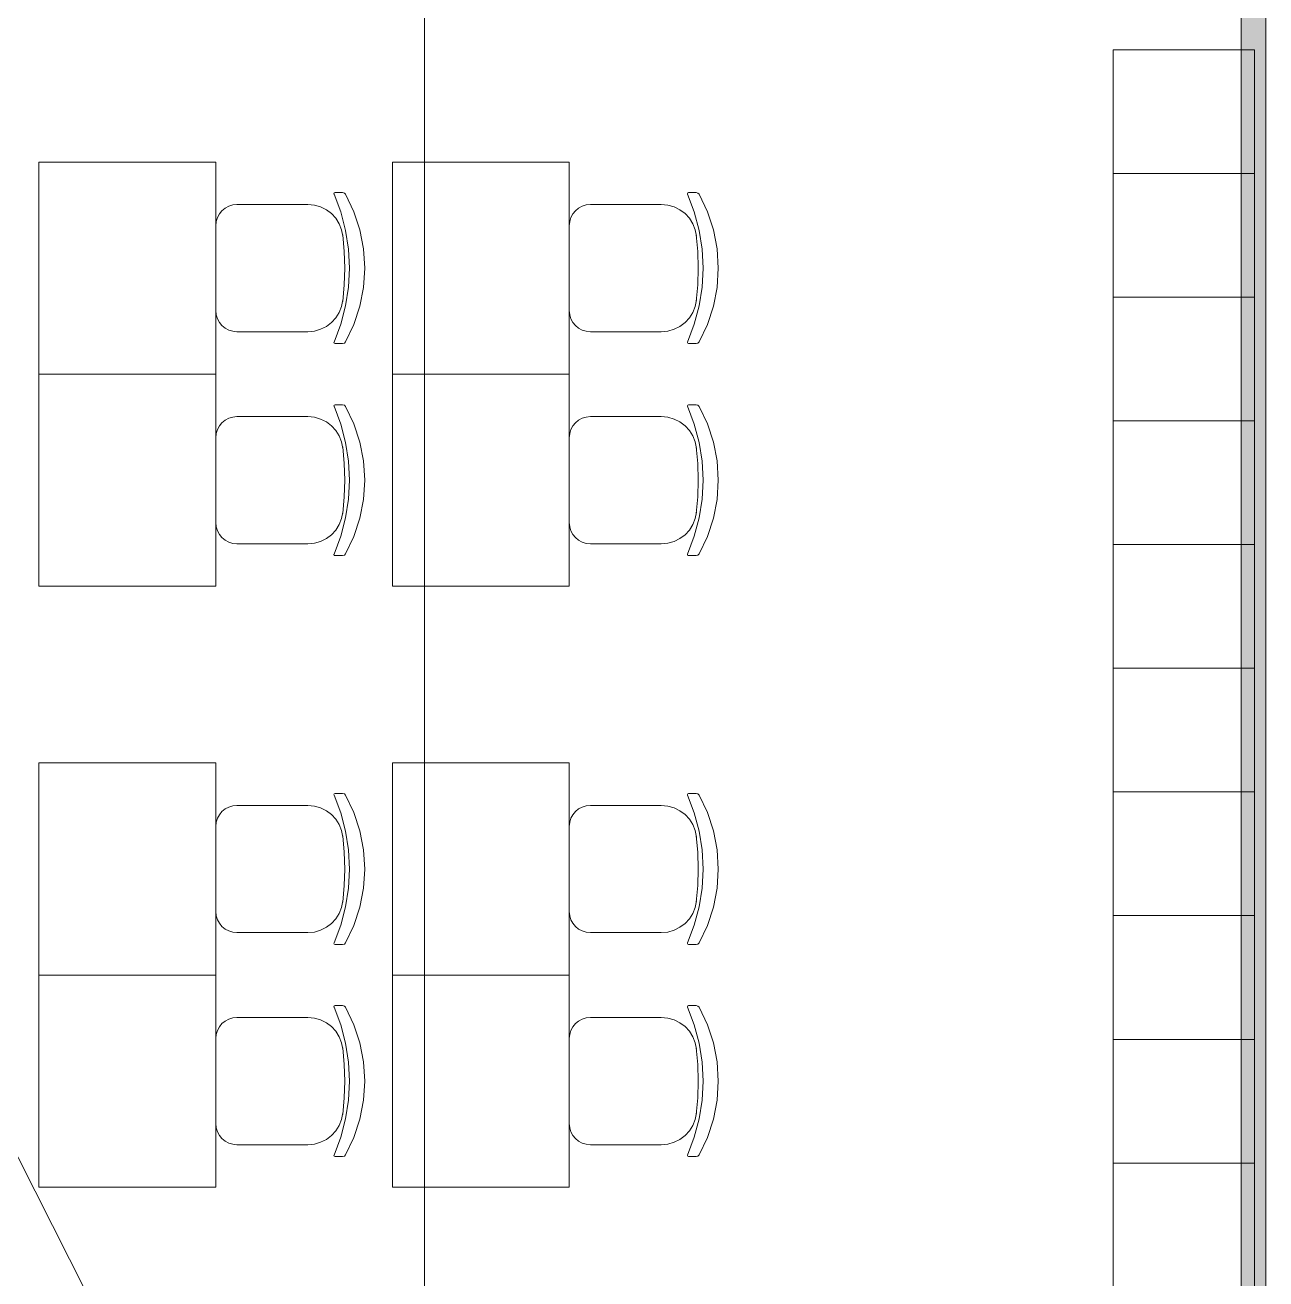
# Model space of a CAD drawing. Header units: millimetres. Extents: x 0 to 1189, y 0 to 841.
# Drawn here: x 597.88 to 632.98, y 316.33 to 351.8 of the extents above; entities that cross this region are included whole.
import ezdxf

# ---------------------------------------------------------------- set-up
doc = ezdxf.new("R2010")
doc.units = ezdxf.units.MM

msp = doc.modelspace()

# ---------------------------------------------------------------- hatches: boundary and pattern name
at = {"true_color": 0xdcd214}
h = msp.add_hatch(color=52, dxfattribs=at)
h.dxf.hatch_style = 2
h.paths.add_polyline_path([(632.276966, 363.301326), (632.976967, 363.298326), (632.976967, 312.804249), (632.276966, 312.804249)])

# ---------------------------------------------------------------- linework, layer by layer
at = {"color": 7, "lineweight": 0}
for points in [[(609.172931, 251.095154), (609.172931, 426.084422)], [(632.976967, 371.104338), (632.976967, 311.871247)], [(632.976967, 312.804249), (632.976967, 363.998327)], [(632.276966, 363.301326), (632.276966, 312.804249)]]:
    msp.add_lwpolyline(points, dxfattribs=at)
at = {"color": 253, "lineweight": 0, "true_color": 0x999999}
for points in [[(628.65196, 351.104307), (628.65196, 347.604302)], [(632.651967, 351.104307), (628.65196, 351.104307)], [(632.651967, 347.604302), (632.651967, 351.104307)], [(598.271914, 341.924293), (598.271914, 347.924302)], [(598.271914, 347.924302), (603.271922, 347.924302)], [(603.271922, 347.924302), (603.271922, 341.924293)], [(608.271929, 341.924293), (608.271929, 347.924302)], [(608.271929, 347.924302), (613.271937, 347.924302)], [(613.271937, 347.924302), (613.271937, 341.924293)], [(628.65196, 347.604302), (632.651967, 347.604302)], [(628.65196, 347.604302), (628.65196, 344.104296)], [(632.651967, 347.604302), (628.65196, 347.604302)], [(632.651967, 344.104296), (632.651967, 347.604302)], [(606.618927, 347.016301), (606.615927, 347.029301), (606.624552, 347.050676), (606.645927, 347.059301)], [(606.618927, 347.016301), (606.615927, 347.029301), (606.624552, 347.050676), (606.645927, 347.059301)], [(606.618927, 347.016301), (606.809286, 346.512659), (606.946302, 345.993174), (607.029131, 345.462252), (607.056927, 344.924298), (607.029131, 344.386484), (606.946302, 343.855796), (606.809286, 343.336358), (606.618927, 342.832294)], [(606.618927, 347.016301), (606.809286, 346.512659), (606.946302, 345.993174), (607.029131, 345.462252), (607.056927, 344.924298), (607.029131, 344.386484), (606.946302, 343.855796), (606.809286, 343.336358), (606.618927, 342.832294)], [(606.861927, 347.059301), (606.645927, 347.059301)], [(606.861927, 347.059301), (606.645927, 347.059301)], [(606.861927, 347.059301), (606.910802, 347.046676), (606.946927, 347.012301)], [(606.861927, 347.059301), (606.910802, 347.046676), (606.946927, 347.012301)], [(606.946927, 347.012301), (607.180646, 346.519269), (607.349678, 346.002799), (607.452334, 345.46908), (607.486928, 344.924298), (607.452334, 344.379937), (607.349678, 343.846171), (607.180646, 343.329467), (606.946927, 342.836294)], [(606.946927, 347.012301), (607.180646, 346.519269), (607.349678, 346.002799), (607.452334, 345.46908), (607.486928, 344.924298), (607.452334, 344.379937), (607.349678, 343.846171), (607.180646, 343.329467), (606.946927, 342.836294)], [(616.618942, 347.016301), (616.615942, 347.029301), (616.624567, 347.050676), (616.645942, 347.059301)], [(616.618942, 347.016301), (616.615942, 347.029301), (616.624567, 347.050676), (616.645942, 347.059301)], [(616.618942, 347.016301), (616.809302, 346.512659), (616.946318, 345.993174), (617.029146, 345.462252), (617.056943, 344.924298), (617.029146, 344.386484), (616.946318, 343.855796), (616.809302, 343.336358), (616.618942, 342.832294)], [(616.618942, 347.016301), (616.809302, 346.512659), (616.946318, 345.993174), (617.029146, 345.462252), (617.056943, 344.924298), (617.029146, 344.386484), (616.946318, 343.855796), (616.809302, 343.336358), (616.618942, 342.832294)], [(616.861942, 347.059301), (616.645942, 347.059301)], [(616.861942, 347.059301), (616.645942, 347.059301)], [(616.861942, 347.059301), (616.910818, 347.046676), (616.946943, 347.012301)], [(616.861942, 347.059301), (616.910818, 347.046676), (616.946943, 347.012301)], [(616.946943, 347.012301), (617.180662, 346.519269), (617.349693, 346.002799), (617.45235, 345.46908), (617.486943, 344.924298), (617.45235, 344.379937), (617.349693, 343.846171), (617.180662, 343.329467), (616.946943, 342.836294)], [(616.946943, 347.012301), (617.180662, 346.519269), (617.349693, 346.002799), (617.45235, 345.46908), (617.486943, 344.924298), (617.45235, 344.379937), (617.349693, 343.846171), (617.180662, 343.329467), (616.946943, 342.836294)], [(603.271922, 346.124299), (603.284127, 346.245401), (603.319125, 346.358112), (603.37449, 346.460042), (603.447797, 346.5488), (603.536619, 346.621996), (603.638532, 346.677238), (603.751108, 346.712136), (603.871923, 346.7243)], [(603.271922, 346.124299), (603.284127, 346.245401), (603.319125, 346.358112), (603.37449, 346.460042), (603.447797, 346.5488), (603.536619, 346.621996), (603.638532, 346.677238), (603.751108, 346.712136), (603.871923, 346.7243)], [(603.871923, 346.7243), (605.874926, 346.7243)], [(603.871923, 346.7243), (605.874926, 346.7243)], [(605.874926, 346.7243), (606.063162, 346.706587), (606.240067, 346.655535), (606.402182, 346.574271), (606.546052, 346.465925), (606.668218, 346.333626), (606.765224, 346.180503), (606.833613, 346.009684), (606.869927, 345.824299)], [(605.874926, 346.7243), (606.063162, 346.706587), (606.240067, 346.655535), (606.402182, 346.574271), (606.546052, 346.465925), (606.668218, 346.333626), (606.765224, 346.180503), (606.833613, 346.009684), (606.869927, 345.824299)], [(613.271937, 346.124299), (613.284142, 346.245401), (613.31914, 346.358112), (613.374505, 346.460042), (613.447812, 346.5488), (613.536635, 346.621996), (613.638547, 346.677238), (613.751123, 346.712136), (613.871938, 346.7243)], [(613.271937, 346.124299), (613.284142, 346.245401), (613.31914, 346.358112), (613.374505, 346.460042), (613.447812, 346.5488), (613.536635, 346.621996), (613.638547, 346.677238), (613.751123, 346.712136), (613.871938, 346.7243)], [(613.871938, 346.7243), (615.874941, 346.7243)], [(613.871938, 346.7243), (615.874941, 346.7243)], [(615.874941, 346.7243), (616.063178, 346.706587), (616.240082, 346.655535), (616.402198, 346.574271), (616.546067, 346.465925), (616.668233, 346.333626), (616.765239, 346.180503), (616.833628, 346.009684), (616.869942, 345.824299)], [(615.874941, 346.7243), (616.063178, 346.706587), (616.240082, 346.655535), (616.402198, 346.574271), (616.546067, 346.465925), (616.668233, 346.333626), (616.765239, 346.180503), (616.833628, 346.009684), (616.869942, 345.824299)], [(603.271922, 343.723296), (603.271922, 346.124299)], [(603.271922, 343.723296), (603.271922, 346.124299)], [(606.864927, 345.865299), (606.906802, 345.395923), (606.920927, 344.924298), (606.906802, 344.453047), (606.864927, 343.983296)], [(606.864927, 345.865299), (606.906802, 345.395923), (606.920927, 344.924298), (606.906802, 344.453047), (606.864927, 343.983296)], [(613.271937, 343.723296), (613.271937, 346.124299)], [(613.271937, 343.723296), (613.271937, 346.124299)], [(616.864942, 345.865299), (616.906817, 345.395923), (616.920943, 344.924298), (616.906817, 344.453047), (616.864942, 343.983296)], [(616.864942, 345.865299), (616.906817, 345.395923), (616.920943, 344.924298), (616.906817, 344.453047), (616.864942, 343.983296)], [(628.65196, 344.104296), (632.651967, 344.104296)], [(628.65196, 344.104296), (628.65196, 340.604291)], [(632.651967, 344.104296), (628.65196, 344.104296)], [(632.651967, 340.604291), (632.651967, 344.104296)], [(606.869927, 344.024296), (606.833613, 343.838911), (606.765224, 343.668093), (606.668218, 343.514969), (606.546052, 343.38267), (606.402182, 343.274324), (606.240067, 343.193061), (606.063162, 343.142008), (605.874926, 343.124295)], [(606.869927, 344.024296), (606.833613, 343.838911), (606.765224, 343.668093), (606.668218, 343.514969), (606.546052, 343.38267), (606.402182, 343.274324), (606.240067, 343.193061), (606.063162, 343.142008), (605.874926, 343.124295)], [(616.869942, 344.024296), (616.833628, 343.838911), (616.765239, 343.668093), (616.668233, 343.514969), (616.546067, 343.38267), (616.402198, 343.274324), (616.240082, 343.193061), (616.063178, 343.142008), (615.874941, 343.124295)], [(616.869942, 344.024296), (616.833628, 343.838911), (616.765239, 343.668093), (616.668233, 343.514969), (616.546067, 343.38267), (616.402198, 343.274324), (616.240082, 343.193061), (616.063178, 343.142008), (615.874941, 343.124295)], [(603.871923, 343.124295), (603.751108, 343.1365), (603.638532, 343.171498), (603.536619, 343.226863), (603.447797, 343.30017), (603.37449, 343.388993), (603.319125, 343.490905), (603.284127, 343.603481), (603.271922, 343.724296)], [(603.871923, 343.124295), (603.751108, 343.1365), (603.638532, 343.171498), (603.536619, 343.226863), (603.447797, 343.30017), (603.37449, 343.388993), (603.319125, 343.490905), (603.284127, 343.603481), (603.271922, 343.724296)], [(613.871938, 343.124295), (613.751123, 343.1365), (613.638547, 343.171498), (613.536635, 343.226863), (613.447812, 343.30017), (613.374505, 343.388993), (613.31914, 343.490905), (613.284142, 343.603481), (613.271937, 343.724296)], [(613.871938, 343.124295), (613.751123, 343.1365), (613.638547, 343.171498), (613.536635, 343.226863), (613.447812, 343.30017), (613.374505, 343.388993), (613.31914, 343.490905), (613.284142, 343.603481), (613.271937, 343.724296)], [(603.871923, 343.124295), (605.874926, 343.124295)], [(603.871923, 343.124295), (605.874926, 343.124295)], [(613.871938, 343.124295), (615.874941, 343.124295)], [(613.871938, 343.124295), (615.874941, 343.124295)], [(606.645927, 342.789294), (606.624552, 342.798294), (606.615927, 342.819294), (606.618927, 342.832294)], [(606.645927, 342.789294), (606.624552, 342.798294), (606.615927, 342.819294), (606.618927, 342.832294)], [(606.861927, 342.789294), (606.645927, 342.789294)], [(606.861927, 342.789294), (606.645927, 342.789294)], [(606.946927, 342.836294), (606.910802, 342.801919), (606.861927, 342.789294)], [(606.946927, 342.836294), (606.910802, 342.801919), (606.861927, 342.789294)], [(616.645942, 342.789294), (616.624567, 342.798294), (616.615942, 342.819294), (616.618942, 342.832294)], [(616.645942, 342.789294), (616.624567, 342.798294), (616.615942, 342.819294), (616.618942, 342.832294)], [(616.861942, 342.789294), (616.645942, 342.789294)], [(616.861942, 342.789294), (616.645942, 342.789294)], [(616.946943, 342.836294), (616.910818, 342.801919), (616.861942, 342.789294)], [(616.946943, 342.836294), (616.910818, 342.801919), (616.861942, 342.789294)], [(598.271914, 335.924284), (598.271914, 341.924293)], [(598.271914, 341.924293), (603.271922, 341.924293)], [(603.271922, 341.924293), (598.271914, 341.924293)], [(603.271922, 341.924293), (603.271922, 335.924284)], [(608.271929, 335.924284), (608.271929, 341.924293)], [(608.271929, 341.924293), (613.271937, 341.924293)], [(613.271937, 341.924293), (608.271929, 341.924293)], [(613.271937, 341.924293), (613.271937, 335.924284)], [(606.618927, 341.016292), (606.615927, 341.029292), (606.624552, 341.050667), (606.645927, 341.059292)], [(606.618927, 341.016292), (606.615927, 341.029292), (606.624552, 341.050667), (606.645927, 341.059292)], [(606.618927, 341.016292), (606.809286, 340.51265), (606.946302, 339.993165), (607.029131, 339.462242), (607.056927, 338.924288), (607.029131, 338.386475), (606.946302, 337.855787), (606.809286, 337.336349), (606.618927, 336.832285)], [(606.618927, 341.016292), (606.809286, 340.51265), (606.946302, 339.993165), (607.029131, 339.462242), (607.056927, 338.924288), (607.029131, 338.386475), (606.946302, 337.855787), (606.809286, 337.336349), (606.618927, 336.832285)], [(606.861927, 341.059292), (606.645927, 341.059292)], [(606.861927, 341.059292), (606.645927, 341.059292)], [(606.861927, 341.059292), (606.910802, 341.046667), (606.946927, 341.012292)], [(606.861927, 341.059292), (606.910802, 341.046667), (606.946927, 341.012292)], [(606.946927, 341.012292), (607.180646, 340.51926), (607.349678, 340.00279), (607.452334, 339.469071), (607.486928, 338.924288), (607.452334, 338.379928), (607.349678, 337.846162), (607.180646, 337.329458), (606.946927, 336.836285)], [(606.946927, 341.012292), (607.180646, 340.51926), (607.349678, 340.00279), (607.452334, 339.469071), (607.486928, 338.924288), (607.452334, 338.379928), (607.349678, 337.846162), (607.180646, 337.329458), (606.946927, 336.836285)], [(616.618942, 341.016292), (616.615942, 341.029292), (616.624567, 341.050667), (616.645942, 341.059292)], [(616.618942, 341.016292), (616.615942, 341.029292), (616.624567, 341.050667), (616.645942, 341.059292)], [(616.618942, 341.016292), (616.809302, 340.51265), (616.946318, 339.993165), (617.029146, 339.462242), (617.056943, 338.924288), (617.029146, 338.386475), (616.946318, 337.855787), (616.809302, 337.336349), (616.618942, 336.832285)], [(616.618942, 341.016292), (616.809302, 340.51265), (616.946318, 339.993165), (617.029146, 339.462242), (617.056943, 338.924288), (617.029146, 338.386475), (616.946318, 337.855787), (616.809302, 337.336349), (616.618942, 336.832285)], [(616.861942, 341.059292), (616.645942, 341.059292)], [(616.861942, 341.059292), (616.645942, 341.059292)], [(616.861942, 341.059292), (616.910818, 341.046667), (616.946943, 341.012292)], [(616.861942, 341.059292), (616.910818, 341.046667), (616.946943, 341.012292)], [(616.946943, 341.012292), (617.180662, 340.51926), (617.349693, 340.00279), (617.45235, 339.469071), (617.486943, 338.924288), (617.45235, 338.379928), (617.349693, 337.846162), (617.180662, 337.329458), (616.946943, 336.836285)], [(616.946943, 341.012292), (617.180662, 340.51926), (617.349693, 340.00279), (617.45235, 339.469071), (617.486943, 338.924288), (617.45235, 338.379928), (617.349693, 337.846162), (617.180662, 337.329458), (616.946943, 336.836285)], [(603.271922, 340.12429), (603.284127, 340.245392), (603.319125, 340.358103), (603.37449, 340.460033), (603.447797, 340.548791), (603.536619, 340.621986), (603.638532, 340.677229), (603.751108, 340.712127), (603.871923, 340.724291)], [(603.271922, 340.12429), (603.284127, 340.245392), (603.319125, 340.358103), (603.37449, 340.460033), (603.447797, 340.548791), (603.536619, 340.621986), (603.638532, 340.677229), (603.751108, 340.712127), (603.871923, 340.724291)], [(603.871923, 340.724291), (605.874926, 340.724291)], [(603.871923, 340.724291), (605.874926, 340.724291)], [(605.874926, 340.724291), (606.063162, 340.706578), (606.240067, 340.655526), (606.402182, 340.574262), (606.546052, 340.465916), (606.668218, 340.333617), (606.765224, 340.180494), (606.833613, 340.009675), (606.869927, 339.82429)], [(605.874926, 340.724291), (606.063162, 340.706578), (606.240067, 340.655526), (606.402182, 340.574262), (606.546052, 340.465916), (606.668218, 340.333617), (606.765224, 340.180494), (606.833613, 340.009675), (606.869927, 339.82429)], [(613.271937, 340.12429), (613.284142, 340.245392), (613.31914, 340.358103), (613.374505, 340.460033), (613.447812, 340.548791), (613.536635, 340.621986), (613.638547, 340.677229), (613.751123, 340.712127), (613.871938, 340.724291)], [(613.271937, 340.12429), (613.284142, 340.245392), (613.31914, 340.358103), (613.374505, 340.460033), (613.447812, 340.548791), (613.536635, 340.621986), (613.638547, 340.677229), (613.751123, 340.712127), (613.871938, 340.724291)], [(613.871938, 340.724291), (615.874941, 340.724291)], [(613.871938, 340.724291), (615.874941, 340.724291)], [(615.874941, 340.724291), (616.063178, 340.706578), (616.240082, 340.655526), (616.402198, 340.574262), (616.546067, 340.465916), (616.668233, 340.333617), (616.765239, 340.180494), (616.833628, 340.009675), (616.869942, 339.82429)], [(615.874941, 340.724291), (616.063178, 340.706578), (616.240082, 340.655526), (616.402198, 340.574262), (616.546067, 340.465916), (616.668233, 340.333617), (616.765239, 340.180494), (616.833628, 340.009675), (616.869942, 339.82429)], [(628.65196, 340.604291), (632.651967, 340.604291)], [(628.65196, 340.604291), (628.65196, 337.104286)], [(632.651967, 340.604291), (628.65196, 340.604291)], [(632.651967, 337.104286), (632.651967, 340.604291)], [(603.271922, 337.723287), (603.271922, 340.12429)], [(603.271922, 337.723287), (603.271922, 340.12429)], [(606.864927, 339.86529), (606.906802, 339.395914), (606.920927, 338.924288), (606.906802, 338.453038), (606.864927, 337.983287)], [(606.864927, 339.86529), (606.906802, 339.395914), (606.920927, 338.924288), (606.906802, 338.453038), (606.864927, 337.983287)], [(613.271937, 337.723287), (613.271937, 340.12429)], [(613.271937, 337.723287), (613.271937, 340.12429)], [(616.864942, 339.86529), (616.906817, 339.395914), (616.920943, 338.924288), (616.906817, 338.453038), (616.864942, 337.983287)], [(616.864942, 339.86529), (616.906817, 339.395914), (616.920943, 338.924288), (616.906817, 338.453038), (616.864942, 337.983287)], [(603.871923, 337.124286), (603.751108, 337.136491), (603.638532, 337.171489), (603.536619, 337.226854), (603.447797, 337.300161), (603.37449, 337.388983), (603.319125, 337.490896), (603.284127, 337.603472), (603.271922, 337.724287)], [(603.871923, 337.124286), (603.751108, 337.136491), (603.638532, 337.171489), (603.536619, 337.226854), (603.447797, 337.300161), (603.37449, 337.388983), (603.319125, 337.490896), (603.284127, 337.603472), (603.271922, 337.724287)], [(606.869927, 338.024287), (606.833613, 337.838902), (606.765224, 337.668083), (606.668218, 337.51496), (606.546052, 337.382661), (606.402182, 337.274315), (606.240067, 337.193051), (606.063162, 337.141999), (605.874926, 337.124286)], [(606.869927, 338.024287), (606.833613, 337.838902), (606.765224, 337.668083), (606.668218, 337.51496), (606.546052, 337.382661), (606.402182, 337.274315), (606.240067, 337.193051), (606.063162, 337.141999), (605.874926, 337.124286)], [(613.871938, 337.124286), (613.751123, 337.136491), (613.638547, 337.171489), (613.536635, 337.226854), (613.447812, 337.300161), (613.374505, 337.388983), (613.31914, 337.490896), (613.284142, 337.603472), (613.271937, 337.724287)], [(613.871938, 337.124286), (613.751123, 337.136491), (613.638547, 337.171489), (613.536635, 337.226854), (613.447812, 337.300161), (613.374505, 337.388983), (613.31914, 337.490896), (613.284142, 337.603472), (613.271937, 337.724287)], [(616.869942, 338.024287), (616.833628, 337.838902), (616.765239, 337.668083), (616.668233, 337.51496), (616.546067, 337.382661), (616.402198, 337.274315), (616.240082, 337.193051), (616.063178, 337.141999), (615.874941, 337.124286)], [(616.869942, 338.024287), (616.833628, 337.838902), (616.765239, 337.668083), (616.668233, 337.51496), (616.546067, 337.382661), (616.402198, 337.274315), (616.240082, 337.193051), (616.063178, 337.141999), (615.874941, 337.124286)], [(603.871923, 337.124286), (605.874926, 337.124286)], [(603.871923, 337.124286), (605.874926, 337.124286)], [(613.871938, 337.124286), (615.874941, 337.124286)], [(613.871938, 337.124286), (615.874941, 337.124286)], [(628.65196, 337.104286), (632.651967, 337.104286)], [(628.65196, 337.104286), (628.65196, 333.60428)], [(632.651967, 337.104286), (628.65196, 337.104286)], [(632.651967, 333.60428), (632.651967, 337.104286)], [(606.645927, 336.789285), (606.624552, 336.798285), (606.615927, 336.819285), (606.618927, 336.832285)], [(606.645927, 336.789285), (606.624552, 336.798285), (606.615927, 336.819285), (606.618927, 336.832285)], [(606.861927, 336.789285), (606.645927, 336.789285)], [(606.861927, 336.789285), (606.645927, 336.789285)], [(606.946927, 336.836285), (606.910802, 336.80191), (606.861927, 336.789285)], [(606.946927, 336.836285), (606.910802, 336.80191), (606.861927, 336.789285)], [(616.645942, 336.789285), (616.624567, 336.798285), (616.615942, 336.819285), (616.618942, 336.832285)], [(616.645942, 336.789285), (616.624567, 336.798285), (616.615942, 336.819285), (616.618942, 336.832285)], [(616.861942, 336.789285), (616.645942, 336.789285)], [(616.861942, 336.789285), (616.645942, 336.789285)], [(616.946943, 336.836285), (616.910818, 336.80191), (616.861942, 336.789285)], [(616.946943, 336.836285), (616.910818, 336.80191), (616.861942, 336.789285)], [(603.271922, 335.924284), (598.271914, 335.924284)], [(613.271937, 335.924284), (608.271929, 335.924284)], [(628.65196, 333.60428), (632.651967, 333.60428)], [(628.65196, 333.60428), (628.65196, 330.104275)], [(632.651967, 333.60428), (628.65196, 333.60428)], [(632.651967, 330.104275), (632.651967, 333.60428)], [(598.271914, 324.924267), (598.271914, 330.924276)], [(598.271914, 330.924276), (603.271922, 330.924276)], [(603.271922, 330.924276), (603.271922, 324.924267)], [(608.271929, 324.924267), (608.271929, 330.924276)], [(608.271929, 330.924276), (613.271937, 330.924276)], [(613.271937, 330.924276), (613.271937, 324.924267)], [(606.618927, 330.016275), (606.615927, 330.029275), (606.624552, 330.05065), (606.645927, 330.059275)], [(606.618927, 330.016275), (606.615927, 330.029275), (606.624552, 330.05065), (606.645927, 330.059275)], [(606.618927, 330.016275), (606.809286, 329.512633), (606.946302, 328.993148), (607.029131, 328.462226), (607.056927, 327.924272), (607.029131, 327.386458), (606.946302, 326.85577), (606.809286, 326.336332), (606.618927, 325.832268)], [(606.618927, 330.016275), (606.809286, 329.512633), (606.946302, 328.993148), (607.029131, 328.462226), (607.056927, 327.924272), (607.029131, 327.386458), (606.946302, 326.85577), (606.809286, 326.336332), (606.618927, 325.832268)], [(606.861927, 330.059275), (606.645927, 330.059275)], [(606.861927, 330.059275), (606.645927, 330.059275)], [(606.861927, 330.059275), (606.910802, 330.04665), (606.946927, 330.012275)], [(606.861927, 330.059275), (606.910802, 330.04665), (606.946927, 330.012275)], [(606.946927, 330.012275), (607.180646, 329.519243), (607.349678, 329.002773), (607.452334, 328.469054), (607.486928, 327.924272), (607.452334, 327.379911), (607.349678, 326.846145), (607.180646, 326.329441), (606.946927, 325.836268)], [(606.946927, 330.012275), (607.180646, 329.519243), (607.349678, 329.002773), (607.452334, 328.469054), (607.486928, 327.924272), (607.452334, 327.379911), (607.349678, 326.846145), (607.180646, 326.329441), (606.946927, 325.836268)], [(616.618942, 330.016275), (616.615942, 330.029275), (616.624567, 330.05065), (616.645942, 330.059275)], [(616.618942, 330.016275), (616.615942, 330.029275), (616.624567, 330.05065), (616.645942, 330.059275)], [(616.618942, 330.016275), (616.809302, 329.512633), (616.946318, 328.993148), (617.029146, 328.462226), (617.056943, 327.924272), (617.029146, 327.386458), (616.946318, 326.85577), (616.809302, 326.336332), (616.618942, 325.832268)], [(616.618942, 330.016275), (616.809302, 329.512633), (616.946318, 328.993148), (617.029146, 328.462226), (617.056943, 327.924272), (617.029146, 327.386458), (616.946318, 326.85577), (616.809302, 326.336332), (616.618942, 325.832268)], [(616.861942, 330.059275), (616.645942, 330.059275)], [(616.861942, 330.059275), (616.645942, 330.059275)], [(616.861942, 330.059275), (616.910818, 330.04665), (616.946943, 330.012275)], [(616.861942, 330.059275), (616.910818, 330.04665), (616.946943, 330.012275)], [(616.946943, 330.012275), (617.180662, 329.519243), (617.349693, 329.002773), (617.45235, 328.469054), (617.486943, 327.924272), (617.45235, 327.379911), (617.349693, 326.846145), (617.180662, 326.329441), (616.946943, 325.836268)], [(616.946943, 330.012275), (617.180662, 329.519243), (617.349693, 329.002773), (617.45235, 328.469054), (617.486943, 327.924272), (617.45235, 327.379911), (617.349693, 326.846145), (617.180662, 326.329441), (616.946943, 325.836268)], [(628.65196, 330.104275), (632.651967, 330.104275)], [(628.65196, 330.104275), (628.65196, 326.60427)], [(632.651967, 330.104275), (628.65196, 330.104275)], [(632.651967, 326.60427), (632.651967, 330.104275)], [(603.271922, 329.124274), (603.284127, 329.245375), (603.319125, 329.358086), (603.37449, 329.460016), (603.447797, 329.548774), (603.536619, 329.62197), (603.638532, 329.677212), (603.751108, 329.71211), (603.871923, 329.724274)], [(603.271922, 329.124274), (603.284127, 329.245375), (603.319125, 329.358086), (603.37449, 329.460016), (603.447797, 329.548774), (603.536619, 329.62197), (603.638532, 329.677212), (603.751108, 329.71211), (603.871923, 329.724274)], [(603.871923, 329.724274), (605.874926, 329.724274)], [(603.871923, 329.724274), (605.874926, 329.724274)], [(605.874926, 329.724274), (606.063162, 329.706562), (606.240067, 329.655509), (606.402182, 329.574245), (606.546052, 329.465899), (606.668218, 329.3336), (606.765224, 329.180477), (606.833613, 329.009658), (606.869927, 328.824273)], [(605.874926, 329.724274), (606.063162, 329.706562), (606.240067, 329.655509), (606.402182, 329.574245), (606.546052, 329.465899), (606.668218, 329.3336), (606.765224, 329.180477), (606.833613, 329.009658), (606.869927, 328.824273)], [(613.271937, 329.124274), (613.284142, 329.245375), (613.31914, 329.358086), (613.374505, 329.460016), (613.447812, 329.548774), (613.536635, 329.62197), (613.638547, 329.677212), (613.751123, 329.71211), (613.871938, 329.724274)], [(613.271937, 329.124274), (613.284142, 329.245375), (613.31914, 329.358086), (613.374505, 329.460016), (613.447812, 329.548774), (613.536635, 329.62197), (613.638547, 329.677212), (613.751123, 329.71211), (613.871938, 329.724274)], [(613.871938, 329.724274), (615.874941, 329.724274)], [(613.871938, 329.724274), (615.874941, 329.724274)], [(615.874941, 329.724274), (616.063178, 329.706562), (616.240082, 329.655509), (616.402198, 329.574245), (616.546067, 329.465899), (616.668233, 329.3336), (616.765239, 329.180477), (616.833628, 329.009658), (616.869942, 328.824273)], [(615.874941, 329.724274), (616.063178, 329.706562), (616.240082, 329.655509), (616.402198, 329.574245), (616.546067, 329.465899), (616.668233, 329.3336), (616.765239, 329.180477), (616.833628, 329.009658), (616.869942, 328.824273)], [(603.271922, 326.72327), (603.271922, 329.124274)], [(603.271922, 326.72327), (603.271922, 329.124274)], [(606.864927, 328.865273), (606.906802, 328.395897), (606.920927, 327.924272), (606.906802, 327.453021), (606.864927, 326.98327)], [(606.864927, 328.865273), (606.906802, 328.395897), (606.920927, 327.924272), (606.906802, 327.453021), (606.864927, 326.98327)], [(613.271937, 326.72327), (613.271937, 329.124274)], [(613.271937, 326.72327), (613.271937, 329.124274)], [(616.864942, 328.865273), (616.906817, 328.395897), (616.920943, 327.924272), (616.906817, 327.453021), (616.864942, 326.98327)], [(616.864942, 328.865273), (616.906817, 328.395897), (616.920943, 327.924272), (616.906817, 327.453021), (616.864942, 326.98327)], [(603.871923, 326.124269), (603.751108, 326.136474), (603.638532, 326.171472), (603.536619, 326.226837), (603.447797, 326.300144), (603.37449, 326.388967), (603.319125, 326.490879), (603.284127, 326.603455), (603.271922, 326.72427)], [(603.871923, 326.124269), (603.751108, 326.136474), (603.638532, 326.171472), (603.536619, 326.226837), (603.447797, 326.300144), (603.37449, 326.388967), (603.319125, 326.490879), (603.284127, 326.603455), (603.271922, 326.72427)], [(606.869927, 327.02427), (606.833613, 326.838885), (606.765224, 326.668067), (606.668218, 326.514943), (606.546052, 326.382644), (606.402182, 326.274298), (606.240067, 326.193035), (606.063162, 326.141982), (605.874926, 326.124269)], [(606.869927, 327.02427), (606.833613, 326.838885), (606.765224, 326.668067), (606.668218, 326.514943), (606.546052, 326.382644), (606.402182, 326.274298), (606.240067, 326.193035), (606.063162, 326.141982), (605.874926, 326.124269)], [(613.871938, 326.124269), (613.751123, 326.136474), (613.638547, 326.171472), (613.536635, 326.226837), (613.447812, 326.300144), (613.374505, 326.388967), (613.31914, 326.490879), (613.284142, 326.603455), (613.271937, 326.72427)], [(613.871938, 326.124269), (613.751123, 326.136474), (613.638547, 326.171472), (613.536635, 326.226837), (613.447812, 326.300144), (613.374505, 326.388967), (613.31914, 326.490879), (613.284142, 326.603455), (613.271937, 326.72427)], [(616.869942, 327.02427), (616.833628, 326.838885), (616.765239, 326.668067), (616.668233, 326.514943), (616.546067, 326.382644), (616.402198, 326.274298), (616.240082, 326.193035), (616.063178, 326.141982), (615.874941, 326.124269)], [(616.869942, 327.02427), (616.833628, 326.838885), (616.765239, 326.668067), (616.668233, 326.514943), (616.546067, 326.382644), (616.402198, 326.274298), (616.240082, 326.193035), (616.063178, 326.141982), (615.874941, 326.124269)], [(628.65196, 326.60427), (632.651967, 326.60427)], [(628.65196, 326.60427), (628.65196, 323.104264)], [(632.651967, 326.60427), (628.65196, 326.60427)], [(632.651967, 323.104264), (632.651967, 326.60427)], [(603.871923, 326.124269), (605.874926, 326.124269)], [(603.871923, 326.124269), (605.874926, 326.124269)], [(613.871938, 326.124269), (615.874941, 326.124269)], [(613.871938, 326.124269), (615.874941, 326.124269)], [(606.645927, 325.789268), (606.624552, 325.798268), (606.615927, 325.819268), (606.618927, 325.832268)], [(606.645927, 325.789268), (606.624552, 325.798268), (606.615927, 325.819268), (606.618927, 325.832268)], [(606.861927, 325.789268), (606.645927, 325.789268)], [(606.861927, 325.789268), (606.645927, 325.789268)], [(606.946927, 325.836268), (606.910802, 325.801893), (606.861927, 325.789268)], [(606.946927, 325.836268), (606.910802, 325.801893), (606.861927, 325.789268)], [(616.645942, 325.789268), (616.624567, 325.798268), (616.615942, 325.819268), (616.618942, 325.832268)], [(616.645942, 325.789268), (616.624567, 325.798268), (616.615942, 325.819268), (616.618942, 325.832268)], [(616.861942, 325.789268), (616.645942, 325.789268)], [(616.861942, 325.789268), (616.645942, 325.789268)], [(616.946943, 325.836268), (616.910818, 325.801893), (616.861942, 325.789268)], [(616.946943, 325.836268), (616.910818, 325.801893), (616.861942, 325.789268)], [(598.271914, 318.924258), (598.271914, 324.924267)], [(598.271914, 324.924267), (603.271922, 324.924267)], [(603.271922, 324.924267), (598.271914, 324.924267)], [(603.271922, 324.924267), (603.271922, 318.924258)], [(608.271929, 318.924258), (608.271929, 324.924267)], [(608.271929, 324.924267), (613.271937, 324.924267)], [(613.271937, 324.924267), (608.271929, 324.924267)], [(613.271937, 324.924267), (613.271937, 318.924258)], [(606.618927, 324.016266), (606.615927, 324.029266), (606.624552, 324.050641), (606.645927, 324.059266)], [(606.618927, 324.016266), (606.615927, 324.029266), (606.624552, 324.050641), (606.645927, 324.059266)], [(606.618927, 324.016266), (606.809286, 323.512624), (606.946302, 322.993139), (607.029131, 322.462216), (607.056927, 321.924263), (607.029131, 321.386449), (606.946302, 320.855761), (606.809286, 320.336323), (606.618927, 319.832259)], [(606.618927, 324.016266), (606.809286, 323.512624), (606.946302, 322.993139), (607.029131, 322.462216), (607.056927, 321.924263), (607.029131, 321.386449), (606.946302, 320.855761), (606.809286, 320.336323), (606.618927, 319.832259)], [(606.861927, 324.059266), (606.645927, 324.059266)], [(606.861927, 324.059266), (606.645927, 324.059266)], [(606.861927, 324.059266), (606.910802, 324.046641), (606.946927, 324.012266)], [(606.861927, 324.059266), (606.910802, 324.046641), (606.946927, 324.012266)], [(606.946927, 324.012266), (607.180646, 323.519234), (607.349678, 323.002764), (607.452334, 322.469045), (607.486928, 321.924263), (607.452334, 321.379902), (607.349678, 320.846136), (607.180646, 320.329432), (606.946927, 319.836259)], [(606.946927, 324.012266), (607.180646, 323.519234), (607.349678, 323.002764), (607.452334, 322.469045), (607.486928, 321.924263), (607.452334, 321.379902), (607.349678, 320.846136), (607.180646, 320.329432), (606.946927, 319.836259)], [(616.618942, 324.016266), (616.615942, 324.029266), (616.624567, 324.050641), (616.645942, 324.059266)], [(616.618942, 324.016266), (616.615942, 324.029266), (616.624567, 324.050641), (616.645942, 324.059266)], [(616.618942, 324.016266), (616.809302, 323.512624), (616.946318, 322.993139), (617.029146, 322.462216), (617.056943, 321.924263), (617.029146, 321.386449), (616.946318, 320.855761), (616.809302, 320.336323), (616.618942, 319.832259)], [(616.618942, 324.016266), (616.809302, 323.512624), (616.946318, 322.993139), (617.029146, 322.462216), (617.056943, 321.924263), (617.029146, 321.386449), (616.946318, 320.855761), (616.809302, 320.336323), (616.618942, 319.832259)], [(616.861942, 324.059266), (616.645942, 324.059266)], [(616.861942, 324.059266), (616.645942, 324.059266)], [(616.861942, 324.059266), (616.910818, 324.046641), (616.946943, 324.012266)], [(616.861942, 324.059266), (616.910818, 324.046641), (616.946943, 324.012266)], [(616.946943, 324.012266), (617.180662, 323.519234), (617.349693, 323.002764), (617.45235, 322.469045), (617.486943, 321.924263), (617.45235, 321.379902), (617.349693, 320.846136), (617.180662, 320.329432), (616.946943, 319.836259)], [(616.946943, 324.012266), (617.180662, 323.519234), (617.349693, 323.002764), (617.45235, 322.469045), (617.486943, 321.924263), (617.45235, 321.379902), (617.349693, 320.846136), (617.180662, 320.329432), (616.946943, 319.836259)], [(603.271922, 323.124264), (603.284127, 323.245366), (603.319125, 323.358077), (603.37449, 323.460007), (603.447797, 323.548765), (603.536619, 323.62196), (603.638532, 323.677203), (603.751108, 323.712101), (603.871923, 323.724265)], [(603.271922, 323.124264), (603.284127, 323.245366), (603.319125, 323.358077), (603.37449, 323.460007), (603.447797, 323.548765), (603.536619, 323.62196), (603.638532, 323.677203), (603.751108, 323.712101), (603.871923, 323.724265)], [(603.871923, 323.724265), (605.874926, 323.724265)], [(603.871923, 323.724265), (605.874926, 323.724265)], [(605.874926, 323.724265), (606.063162, 323.706552), (606.240067, 323.6555), (606.402182, 323.574236), (606.546052, 323.46589), (606.668218, 323.333591), (606.765224, 323.180468), (606.833613, 323.009649), (606.869927, 322.824264)], [(605.874926, 323.724265), (606.063162, 323.706552), (606.240067, 323.6555), (606.402182, 323.574236), (606.546052, 323.46589), (606.668218, 323.333591), (606.765224, 323.180468), (606.833613, 323.009649), (606.869927, 322.824264)], [(613.271937, 323.124264), (613.284142, 323.245366), (613.31914, 323.358077), (613.374505, 323.460007), (613.447812, 323.548765), (613.536635, 323.62196), (613.638547, 323.677203), (613.751123, 323.712101), (613.871938, 323.724265)], [(613.271937, 323.124264), (613.284142, 323.245366), (613.31914, 323.358077), (613.374505, 323.460007), (613.447812, 323.548765), (613.536635, 323.62196), (613.638547, 323.677203), (613.751123, 323.712101), (613.871938, 323.724265)], [(613.871938, 323.724265), (615.874941, 323.724265)], [(613.871938, 323.724265), (615.874941, 323.724265)], [(615.874941, 323.724265), (616.063178, 323.706552), (616.240082, 323.6555), (616.402198, 323.574236), (616.546067, 323.46589), (616.668233, 323.333591), (616.765239, 323.180468), (616.833628, 323.009649), (616.869942, 322.824264)], [(615.874941, 323.724265), (616.063178, 323.706552), (616.240082, 323.6555), (616.402198, 323.574236), (616.546067, 323.46589), (616.668233, 323.333591), (616.765239, 323.180468), (616.833628, 323.009649), (616.869942, 322.824264)], [(603.271922, 320.723261), (603.271922, 323.124264)], [(603.271922, 320.723261), (603.271922, 323.124264)], [(606.864927, 322.865264), (606.906802, 322.395888), (606.920927, 321.924263), (606.906802, 321.453012), (606.864927, 320.983261)], [(606.864927, 322.865264), (606.906802, 322.395888), (606.920927, 321.924263), (606.906802, 321.453012), (606.864927, 320.983261)], [(613.271937, 320.723261), (613.271937, 323.124264)], [(613.271937, 320.723261), (613.271937, 323.124264)], [(616.864942, 322.865264), (616.906817, 322.395888), (616.920943, 321.924263), (616.906817, 321.453012), (616.864942, 320.983261)], [(616.864942, 322.865264), (616.906817, 322.395888), (616.920943, 321.924263), (616.906817, 321.453012), (616.864942, 320.983261)], [(628.65196, 323.104264), (632.651967, 323.104264)], [(628.65196, 323.104264), (628.65196, 319.604259)], [(632.651967, 323.104264), (628.65196, 323.104264)], [(632.651967, 319.604259), (632.651967, 323.104264)], [(603.871923, 320.12426), (603.751108, 320.136465), (603.638532, 320.171463), (603.536619, 320.226828), (603.447797, 320.300135), (603.37449, 320.388957), (603.319125, 320.49087), (603.284127, 320.603446), (603.271922, 320.724261)], [(603.871923, 320.12426), (603.751108, 320.136465), (603.638532, 320.171463), (603.536619, 320.226828), (603.447797, 320.300135), (603.37449, 320.388957), (603.319125, 320.49087), (603.284127, 320.603446), (603.271922, 320.724261)], [(606.869927, 321.024261), (606.833613, 320.838876), (606.765224, 320.668057), (606.668218, 320.514934), (606.546052, 320.382635), (606.402182, 320.274289), (606.240067, 320.193026), (606.063162, 320.141973), (605.874926, 320.12426)], [(606.869927, 321.024261), (606.833613, 320.838876), (606.765224, 320.668057), (606.668218, 320.514934), (606.546052, 320.382635), (606.402182, 320.274289), (606.240067, 320.193026), (606.063162, 320.141973), (605.874926, 320.12426)], [(613.871938, 320.12426), (613.751123, 320.136465), (613.638547, 320.171463), (613.536635, 320.226828), (613.447812, 320.300135), (613.374505, 320.388957), (613.31914, 320.49087), (613.284142, 320.603446), (613.271937, 320.724261)], [(613.871938, 320.12426), (613.751123, 320.136465), (613.638547, 320.171463), (613.536635, 320.226828), (613.447812, 320.300135), (613.374505, 320.388957), (613.31914, 320.49087), (613.284142, 320.603446), (613.271937, 320.724261)], [(616.869942, 321.024261), (616.833628, 320.838876), (616.765239, 320.668057), (616.668233, 320.514934), (616.546067, 320.382635), (616.402198, 320.274289), (616.240082, 320.193026), (616.063178, 320.141973), (615.874941, 320.12426)], [(616.869942, 321.024261), (616.833628, 320.838876), (616.765239, 320.668057), (616.668233, 320.514934), (616.546067, 320.382635), (616.402198, 320.274289), (616.240082, 320.193026), (616.063178, 320.141973), (615.874941, 320.12426)], [(603.871923, 320.12426), (605.874926, 320.12426)], [(603.871923, 320.12426), (605.874926, 320.12426)], [(613.871938, 320.12426), (615.874941, 320.12426)], [(613.871938, 320.12426), (615.874941, 320.12426)], [(606.645927, 319.789259), (606.624552, 319.798259), (606.615927, 319.819259), (606.618927, 319.832259)], [(606.645927, 319.789259), (606.624552, 319.798259), (606.615927, 319.819259), (606.618927, 319.832259)], [(606.861927, 319.789259), (606.645927, 319.789259)], [(606.861927, 319.789259), (606.645927, 319.789259)], [(606.946927, 319.836259), (606.910802, 319.801884), (606.861927, 319.789259)], [(606.946927, 319.836259), (606.910802, 319.801884), (606.861927, 319.789259)], [(616.645942, 319.789259), (616.624567, 319.798259), (616.615942, 319.819259), (616.618942, 319.832259)], [(616.645942, 319.789259), (616.624567, 319.798259), (616.615942, 319.819259), (616.618942, 319.832259)], [(616.861942, 319.789259), (616.645942, 319.789259)], [(616.861942, 319.789259), (616.645942, 319.789259)], [(616.946943, 319.836259), (616.910818, 319.801884), (616.861942, 319.789259)], [(616.946943, 319.836259), (616.910818, 319.801884), (616.861942, 319.789259)], [(628.65196, 319.604259), (632.651967, 319.604259)], [(628.65196, 319.604259), (628.65196, 316.104254)], [(632.651967, 319.604259), (628.65196, 319.604259)], [(632.651967, 316.104254), (632.651967, 319.604259)], [(603.271922, 318.924258), (598.271914, 318.924258)], [(613.271937, 318.924258), (608.271929, 318.924258)]]:
    msp.add_lwpolyline(points, dxfattribs=at)
at = {"color": 144, "lineweight": 0, "true_color": 0x0077b0}
msp.add_lwpolyline([(599.616916, 315.936253), (585.119894, 344.638297)], dxfattribs=at)

doc.saveas('drawing.dxf')
